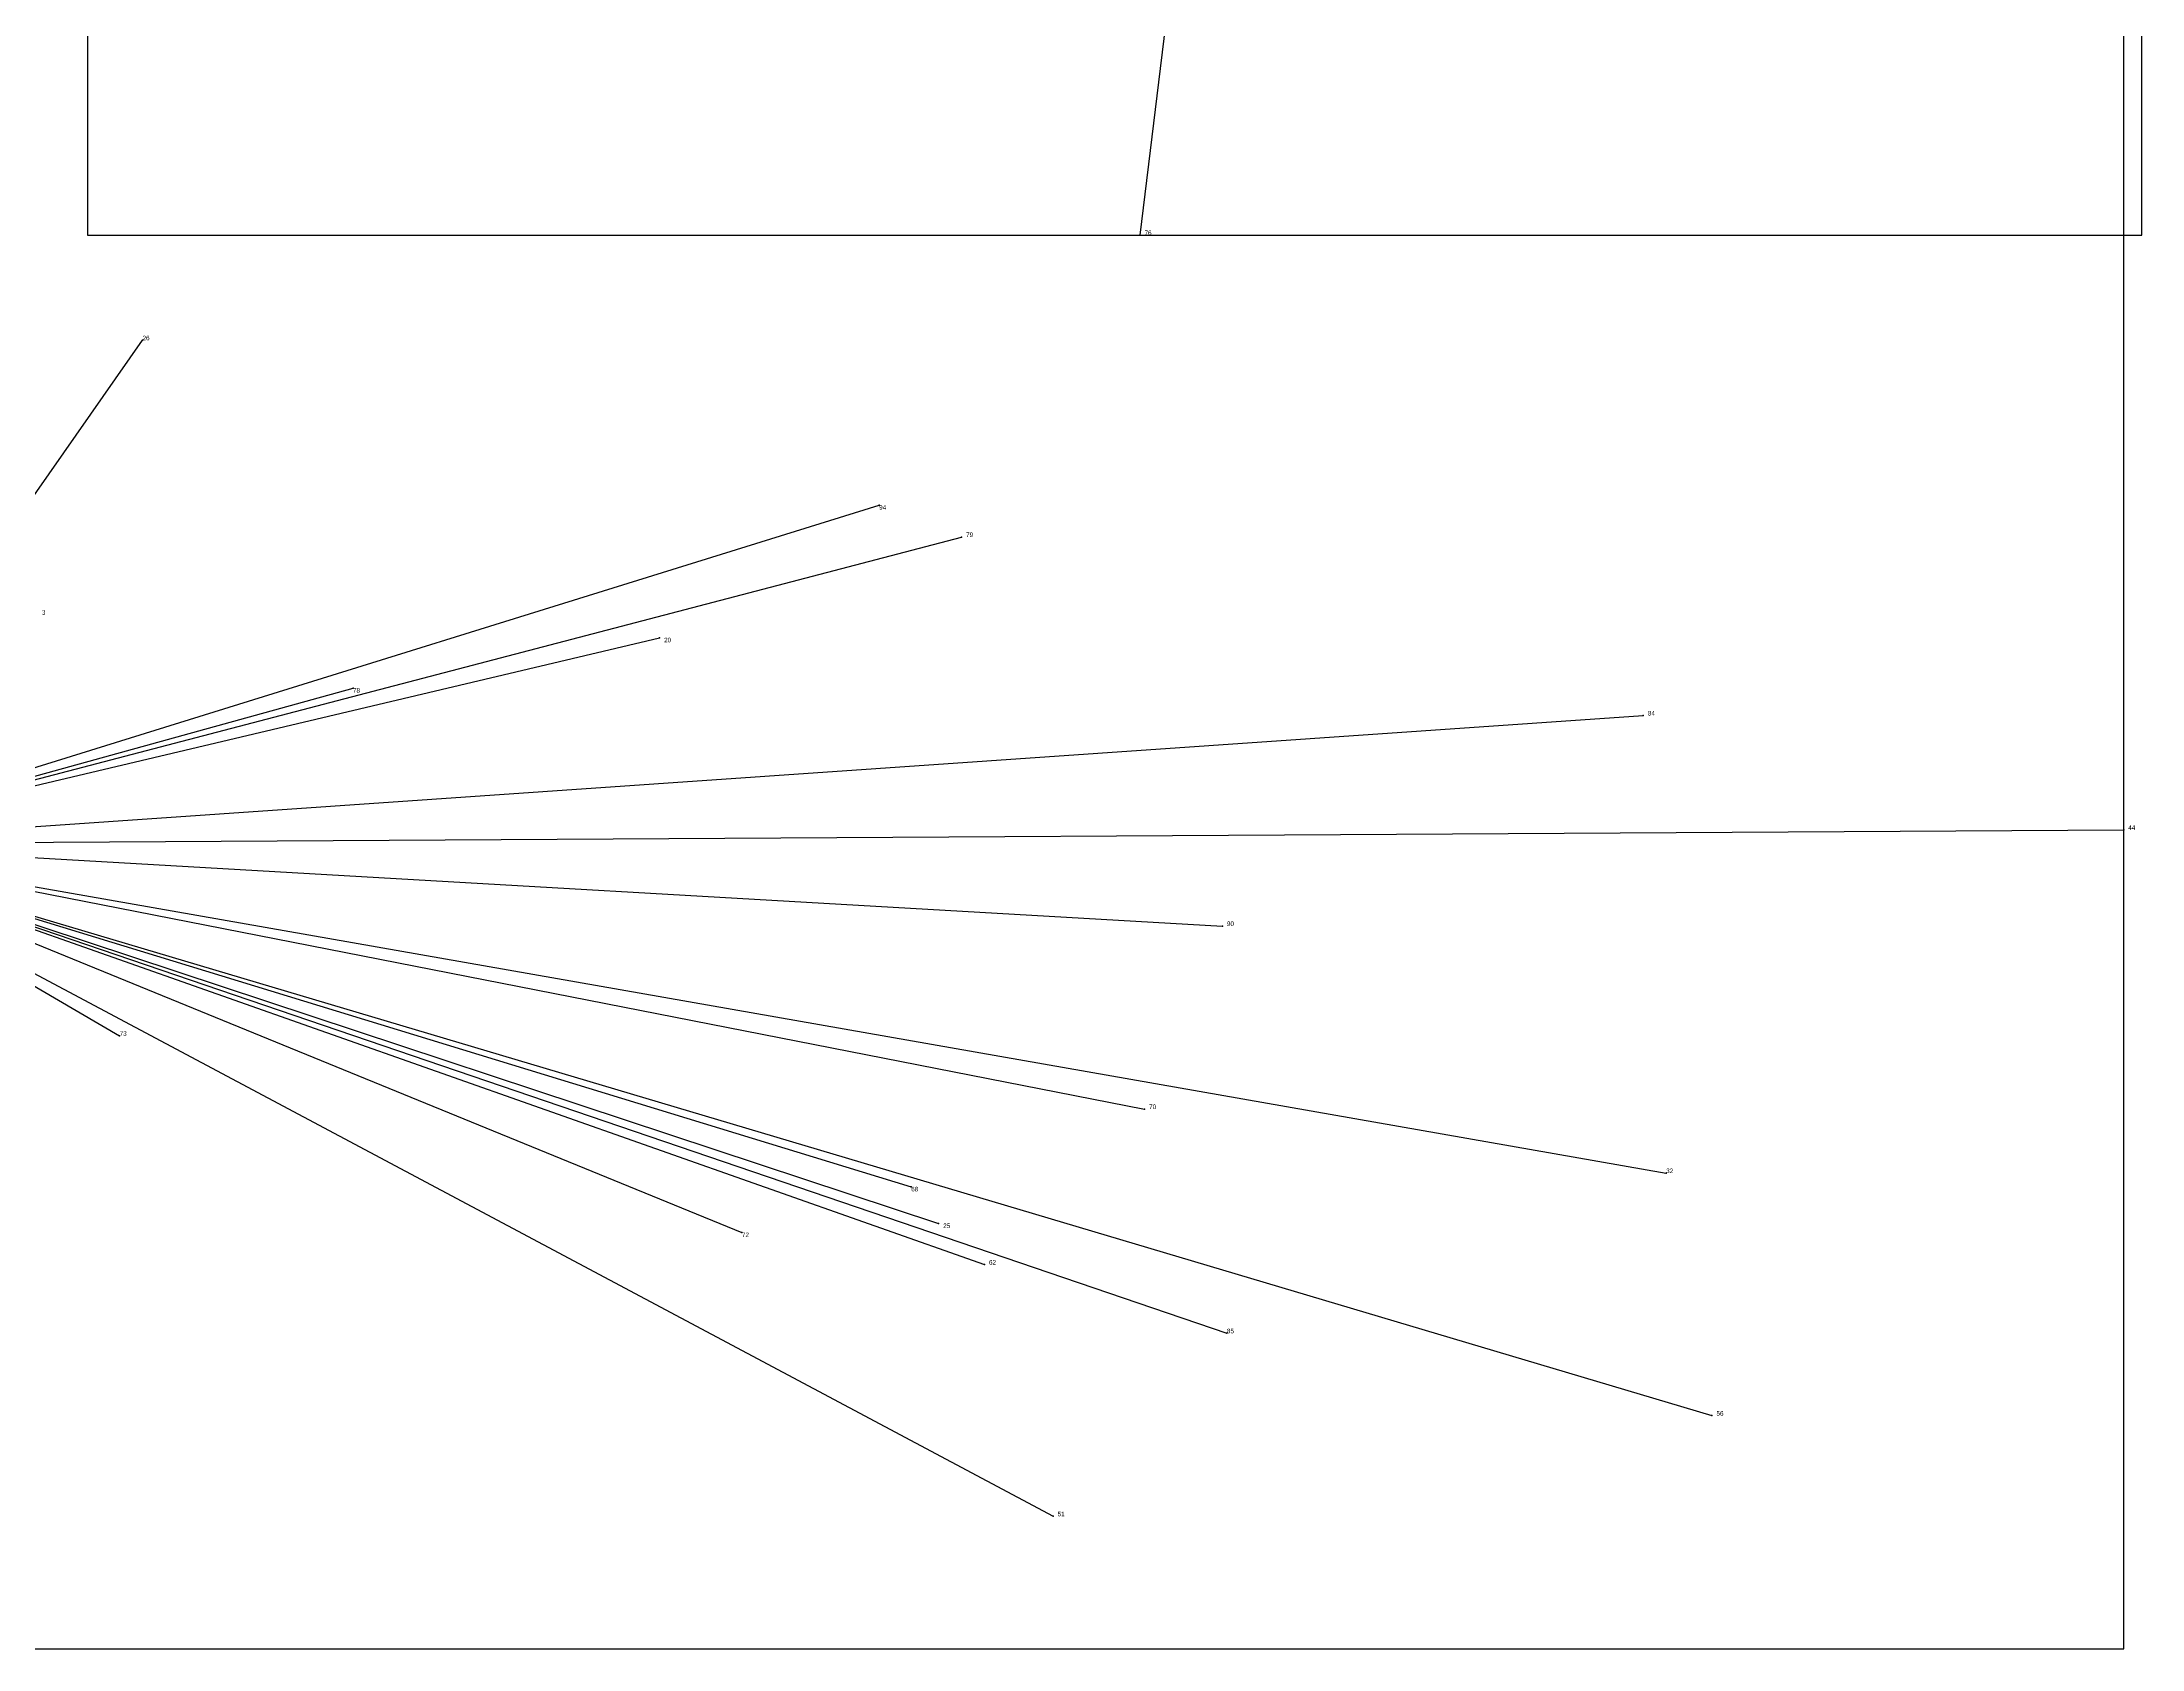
# Model space of a CAD drawing. Extents: x 0.01 to 1.001, y 0.007 to 0.988.
# Drawn here: x 0.54 to 0.999, y 0.008 to 0.3592 of the extents above; entities that cross this region are included whole.
import ezdxf

# ---------------------------------------------------------------- set-up
doc = ezdxf.new("R2010")
doc.units = 0
for name, color, linetype in [('Clients', 3, 'CONTINUOUS'), ('Facilities_lines', 3, 'CONTINUOUS'), ('Min_max_boxes', 1, 'CONTINUOUS'), ('Normals', 1, 'CONTINUOUS'), ('Source_points', 5, 'CONTINUOUS'), ('Text', 3, 'CONTINUOUS')]:
    doc.layers.add(name, color=color, linetype=linetype)

msp = doc.modelspace()

# ---------------------------------------------------------------- linework, layer by layer
at = {"layer": 'Clients', "color": 5}
for p in [(0.78, 0.317), (0.562, 0.294), (0.723, 0.258), (0.741, 0.251), (0.675, 0.229), (0.608, 0.218), (0.89, 0.212), (0.995, 0.187), (0.798, 0.166), (0.557, 0.142), (0.781, 0.126), (0.895, 0.112), (0.73, 0.109), (0.736, 0.101), (0.693, 0.099), (0.746, 0.092), (0.799, 0.077), (0.905, 0.059), (0.761, 0.037)]:
    msp.add_point(p, dxfattribs=at)
at = {"layer": 'Facilities_lines', "color": 3}
for p, q in [((0.826, 0.696), (0.78, 0.317)), ((0.485, 0.184), (0.562, 0.294)), ((0.485, 0.184), (0.723, 0.258)), ((0.485, 0.184), (0.741, 0.251)), ((0.485, 0.184), (0.675, 0.229)), ((0.485, 0.184), (0.608, 0.218)), ((0.485, 0.184), (0.89, 0.212)), ((0.485, 0.184), (0.995, 0.187)), ((0.485, 0.184), (0.736, 0.101)), ((0.485, 0.184), (0.761, 0.037)), ((0.485, 0.184), (0.746, 0.092)), ((0.485, 0.184), (0.73, 0.109)), ((0.485, 0.184), (0.781, 0.126)), ((0.485, 0.184), (0.895, 0.112)), ((0.485, 0.184), (0.905, 0.059)), ((0.485, 0.184), (0.693, 0.099)), ((0.485, 0.184), (0.557, 0.142)), ((0.485, 0.184), (0.799, 0.077)), ((0.485, 0.184), (0.798, 0.166))]:
    msp.add_line(p, q, dxfattribs=at)
at = {"layer": 'Min_max_boxes', "color": 1}
for p, q in [((0.55, 0.988), (0.55, 0.317)), ((0.55, 0.988), (0.55, 0.317)), ((0.999, 0.317), (0.999, 0.988)), ((0.999, 0.317), (0.999, 0.988)), ((0.995, 0.008), (0.995, 0.531)), ((0.995, 0.008), (0.995, 0.531)), ((0.55, 0.317), (0.999, 0.317)), ((0.55, 0.317), (0.999, 0.317)), ((0.55, 0.317), (0.55, 0.317)), ((0.999, 0.317), (0.999, 0.317)), ((0.01, 0.008), (0.995, 0.008)), ((0.01, 0.008), (0.995, 0.008)), ((0.995, 0.008), (0.995, 0.008))]:
    msp.add_line(p, q, dxfattribs=at)
at = {"layer": 'Normals', "color": 1}
for p, q in [((0.78, 0.317), (0.78, 0.317, 0.1)), ((0.562, 0.294), (0.562, 0.294, 0.1)), ((0.723, 0.258), (0.723, 0.258, 0.1)), ((0.741, 0.251), (0.741, 0.251, 0.1)), ((0.675, 0.229), (0.675, 0.229, 0.1)), ((0.608, 0.218), (0.608, 0.218, 0.1)), ((0.89, 0.212), (0.89, 0.212, 0.1)), ((0.995, 0.187), (0.995, 0.187, 0.1)), ((0.798, 0.166), (0.798, 0.166, 0.1)), ((0.557, 0.142), (0.557, 0.142, 0.1)), ((0.781, 0.126), (0.781, 0.126, 0.1)), ((0.895, 0.112), (0.895, 0.112, 0.1)), ((0.73, 0.109), (0.73, 0.109, 0.1)), ((0.736, 0.101), (0.736, 0.101, 0.1)), ((0.693, 0.099), (0.693, 0.099, 0.1)), ((0.746, 0.092), (0.746, 0.092, 0.1)), ((0.799, 0.077), (0.799, 0.077, 0.1)), ((0.905, 0.059), (0.905, 0.059, 0.1)), ((0.761, 0.037), (0.761, 0.037, 0.1))]:
    msp.add_line(p, q, dxfattribs=at)
at = {"layer": 'Source_points', "color": 5}
for p in [(0.78, 0.317), (0.562, 0.294), (0.723, 0.258), (0.741, 0.251), (0.675, 0.229), (0.608, 0.218), (0.89, 0.212), (0.995, 0.187), (0.798, 0.166), (0.557, 0.142), (0.781, 0.126), (0.895, 0.112), (0.73, 0.109), (0.736, 0.101), (0.693, 0.099), (0.746, 0.092), (0.799, 0.077), (0.905, 0.059), (0.761, 0.037)]:
    msp.add_point(p, dxfattribs=at)

# ---------------------------------------------------------------- texts
at = {"layer": 'Text', "color": 3}
for s, p in [('76', (0.781, 0.317)), ('26', (0.562, 0.294)), ('94', (0.723, 0.257)), ('79', (0.742, 0.251)), ('3', (0.54, 0.234)), ('20', (0.676, 0.228)), ('78', (0.608, 0.217)), ('84', (0.891, 0.212)), ('44', (0.996, 0.187)), ('90', (0.799, 0.166)), ('73', (0.557, 0.142)), ('70', (0.782, 0.126)), ('32', (0.895, 0.112)), ('68', (0.73, 0.108)), ('25', (0.737, 0.1)), ('72', (0.693, 0.098)), ('62', (0.747, 0.092)), ('85', (0.799, 0.077)), ('56', (0.906, 0.059)), ('51', (0.762, 0.037))]:
    msp.add_text(s, height=0.001, dxfattribs=at).set_placement(p)

doc.saveas('drawing.dxf')
